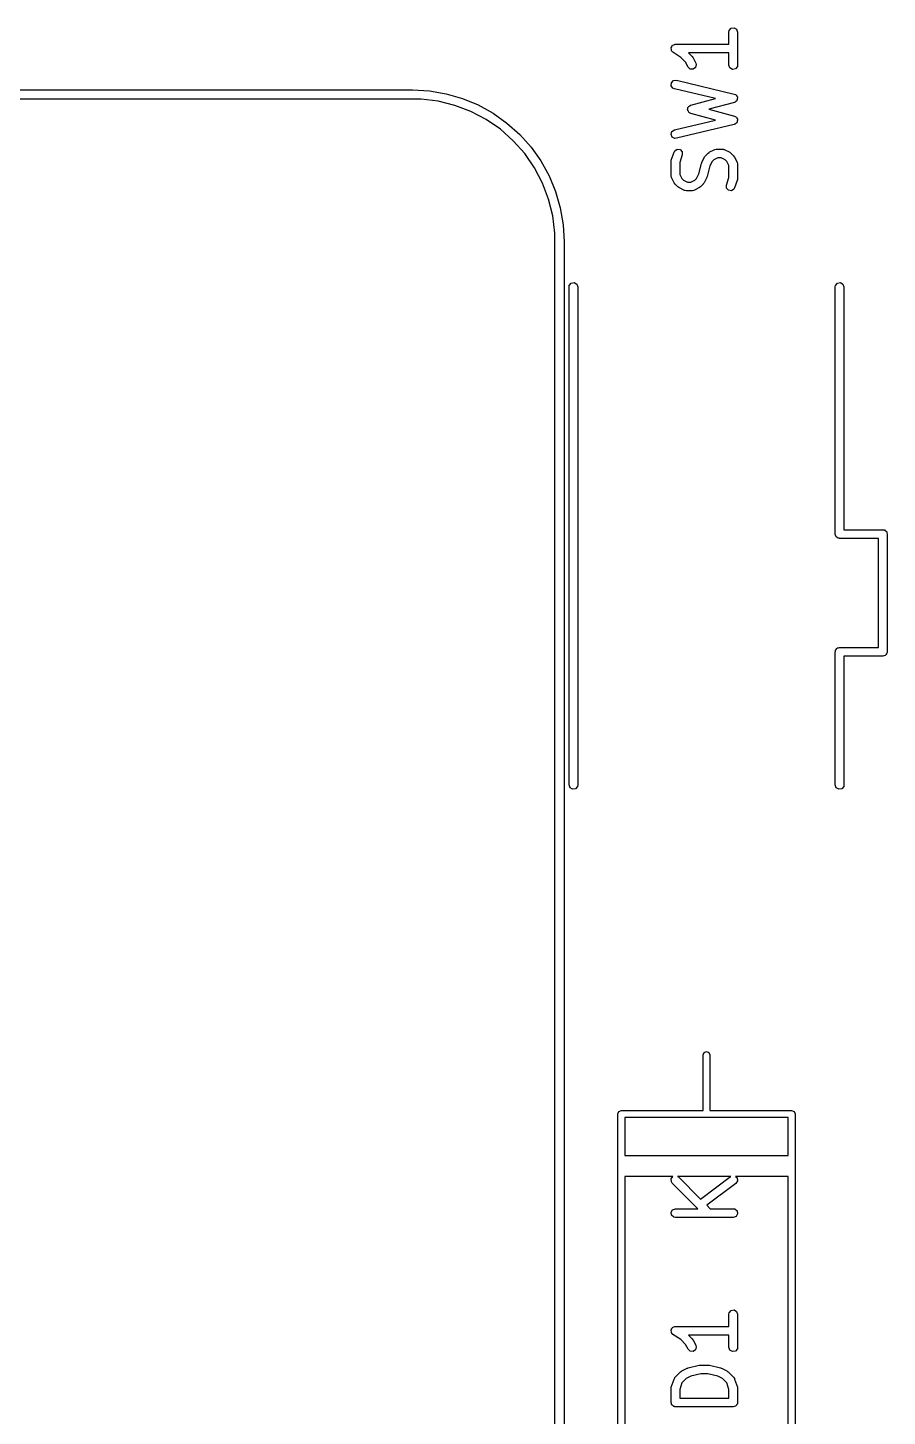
# Model space of a CAD drawing. Extents: x 2.2 to 5.02, y -4.1 to -2.37.
# Drawn here: x 4.438 to 5.023, y -3.398 to -2.455 of the extents above; entities that cross this region are included whole.
import ezdxf

# ---------------------------------------------------------------- set-up
doc = ezdxf.new("R2010")
doc.units = 0
doc.header["$MEASUREMENT"] = 0
doc.layers.add('BLACK', color=7, linetype='CONTINUOUS')

msp = doc.modelspace()

# ---------------------------------------------------------------- linework, layer by layer
at = {"layer": 'BLACK', "linetype": 'CONTINUOUS'}
for p, q in [((4.91526, -2.45751), (4.91544, -2.4565)), ((4.91526, -2.4658), (4.91526, -2.45751)), ((4.91544, -2.4565), (4.91674, -2.45495)), ((4.91674, -2.45495), (4.91873, -2.4546)), ((4.91873, -2.4546), (4.92048, -2.45561)), ((4.92048, -2.45561), (4.92117, -2.45751)), ((4.92117, -2.45751), (4.92117, -2.48)), ((4.8759, -2.46857), (4.87596, -2.46841)), ((4.87614, -2.46939), (4.8759, -2.46857)), ((4.87594, -2.46824), (4.87636, -2.4675)), ((4.87596, -2.46841), (4.87594, -2.46824)), ((4.87629, -2.47023), (4.87614, -2.46939)), ((4.87642, -2.47034), (4.87629, -2.47023)), ((4.87636, -2.4675), (4.87671, -2.46672)), ((4.87646, -2.4705), (4.87642, -2.47034)), ((4.87721, -2.47121), (4.87646, -2.4705)), ((4.87671, -2.46672), (4.87686, -2.46664)), ((4.87686, -2.46664), (4.87695, -2.46649)), ((4.87695, -2.46649), (4.87775, -2.4662)), ((4.88259, -2.4748), (4.87721, -2.47121)), ((4.87775, -2.4662), (4.87852, -2.46582)), ((4.87852, -2.46582), (4.87868, -2.46586)), ((4.87868, -2.46586), (4.87884, -2.4658)), ((4.87884, -2.4658), (4.91526, -2.4658)), ((4.91526, -2.47171), (4.88785, -2.47171)), ((4.88785, -2.47171), (4.8903, -2.47417)), ((4.91526, -2.48), (4.91526, -2.47171)), ((4.88579, -2.478), (4.88259, -2.4748)), ((4.88745, -2.48132), (4.88579, -2.478)), ((4.88892, -2.48271), (4.88745, -2.48132)), ((4.8903, -2.47417), (4.89081, -2.47489)), ((4.89081, -2.47489), (4.89086, -2.47493)), ((4.89086, -2.47493), (4.89273, -2.47868)), ((4.89256, -2.48163), (4.89093, -2.48283)), ((4.89303, -2.47967), (4.89256, -2.48163)), ((4.89273, -2.47868), (4.89303, -2.47967)), ((4.91595, -2.4819), (4.91526, -2.48)), ((4.9177, -2.48291), (4.91595, -2.4819)), ((4.92099, -2.48101), (4.91969, -2.48256)), ((4.92117, -2.48), (4.92099, -2.48101)), ((4.87613, -2.49195), (4.87752, -2.49049)), ((4.87752, -2.49049), (4.87953, -2.49025)), ((4.87953, -2.49025), (4.9189, -2.49963)), ((4.89093, -2.48283), (4.88892, -2.48271)), ((4.91969, -2.48256), (4.9177, -2.48291)), ((4.08133, -2.49685), (4.7, -2.49685)), ((4.7, -2.49685), (4.71155, -2.4975)), ((4.71155, -2.4975), (4.72295, -2.49944)), ((4.72295, -2.49944), (4.73407, -2.50264)), ((4.87601, -2.49397), (4.87613, -2.49195)), ((4.87722, -2.49559), (4.87601, -2.49397)), ((4.87816, -2.496), (4.87722, -2.49559)), ((4.90615, -2.50266), (4.87816, -2.496)), ((4.9189, -2.49963), (4.91984, -2.50004)), ((4.91984, -2.50004), (4.92002, -2.50028)), ((4.92002, -2.50028), (4.9203, -2.50042)), ((4.9203, -2.50042), (4.92061, -2.50107)), ((4.92061, -2.50107), (4.92104, -2.50166)), ((4.7, -2.50315), (4.09672, -2.50315)), ((4.70586, -2.50315), (4.7, -2.50315)), ((4.71749, -2.50456), (4.70586, -2.50315)), ((4.72887, -2.50737), (4.71749, -2.50456)), ((4.73982, -2.51152), (4.72887, -2.50737)), ((4.73407, -2.50264), (4.74475, -2.50707)), ((4.74475, -2.50707), (4.75488, -2.51266)), ((4.88715, -2.51025), (4.88735, -2.50952)), ((4.88726, -2.5105), (4.88715, -2.51025)), ((4.88724, -2.51077), (4.88726, -2.5105)), ((4.88735, -2.50952), (4.88741, -2.50876)), ((4.88741, -2.50876), (4.8876, -2.50856)), ((4.8876, -2.50856), (4.88768, -2.5083)), ((4.88768, -2.5083), (4.8883, -2.50787)), ((4.8883, -2.50787), (4.88884, -2.50733)), ((4.88884, -2.50733), (4.88911, -2.5073)), ((4.88911, -2.5073), (4.88933, -2.50715)), ((4.88933, -2.50715), (4.90615, -2.50266)), ((4.91897, -2.50535), (4.90155, -2.51)), ((4.90155, -2.51), (4.91897, -2.51465)), ((4.91923, -2.50518), (4.91897, -2.50535)), ((4.91954, -2.50514), (4.91923, -2.50518)), ((4.92003, -2.50461), (4.91954, -2.50514)), ((4.92063, -2.5042), (4.92003, -2.50461)), ((4.92071, -2.5039), (4.92063, -2.5042)), ((4.92092, -2.50367), (4.92071, -2.5039)), ((4.92097, -2.50295), (4.92092, -2.50367)), ((4.92116, -2.50225), (4.92097, -2.50295)), ((4.92104, -2.50166), (4.92102, -2.50197)), ((4.92102, -2.50197), (4.92116, -2.50225)), ((4.7502, -2.51697), (4.73982, -2.51152)), ((4.75984, -2.52362), (4.7502, -2.51697)), ((4.75488, -2.51266), (4.76431, -2.51935)), ((4.76431, -2.51935), (4.77294, -2.52706)), ((4.87816, -2.524), (4.90615, -2.51734)), ((4.88768, -2.51139), (4.88724, -2.51077)), ((4.888, -2.51209), (4.88768, -2.51139)), ((4.88825, -2.5122), (4.888, -2.51209)), ((4.8884, -2.51242), (4.88825, -2.5122)), ((4.88933, -2.51285), (4.8884, -2.51242)), ((4.90615, -2.51734), (4.88933, -2.51285)), ((4.91897, -2.51465), (4.9199, -2.51508)), ((4.91998, -2.51966), (4.91946, -2.52017)), ((4.9199, -2.51508), (4.92008, -2.51533)), ((4.92058, -2.51926), (4.91998, -2.51966)), ((4.92008, -2.51533), (4.92036, -2.51547)), ((4.92036, -2.51547), (4.92065, -2.51614)), ((4.92067, -2.51896), (4.92058, -2.51926)), ((4.92065, -2.51614), (4.92106, -2.51673)), ((4.92089, -2.51874), (4.92067, -2.51896)), ((4.92095, -2.51802), (4.92089, -2.51874)), ((4.92116, -2.51732), (4.92095, -2.51802)), ((4.92106, -2.51673), (4.92104, -2.51704)), ((4.92104, -2.51704), (4.92116, -2.51732)), ((4.76861, -2.53139), (4.75984, -2.52362)), ((4.77294, -2.52706), (4.78065, -2.53569)), ((4.8759, -2.52705), (4.87647, -2.52511)), ((4.8767, -2.5289), (4.8759, -2.52705)), ((4.87647, -2.52511), (4.87816, -2.524)), ((4.8785, -2.52981), (4.8767, -2.5289)), ((4.9189, -2.52037), (4.87953, -2.52975)), ((4.91916, -2.5202), (4.9189, -2.52037)), ((4.91946, -2.52017), (4.91916, -2.5202)), ((4.77638, -2.54016), (4.76861, -2.53139)), ((4.78065, -2.53569), (4.78734, -2.54512)), ((4.87792, -2.53906), (4.87841, -2.53816)), ((4.87841, -2.53816), (4.88013, -2.5371)), ((4.87953, -2.52975), (4.8785, -2.52981)), ((4.88013, -2.5371), (4.88212, -2.5374)), ((4.88212, -2.5374), (4.88346, -2.53891)), ((4.90189, -2.53923), (4.90564, -2.53736)), ((4.90564, -2.53736), (4.90663, -2.53706)), ((4.90663, -2.53706), (4.9068, -2.5371)), ((4.9068, -2.5371), (4.90696, -2.53704)), ((4.90696, -2.53704), (4.91071, -2.53704)), ((4.91071, -2.53704), (4.91172, -2.53722)), ((4.91172, -2.53722), (4.91186, -2.53734)), ((4.91186, -2.53734), (4.91203, -2.53736)), ((4.91203, -2.53736), (4.91578, -2.53923)), ((4.78303, -2.5498), (4.77638, -2.54016)), ((4.78734, -2.54512), (4.79293, -2.55525)), ((4.87589, -2.54562), (4.87604, -2.54475)), ((4.87589, -2.55499), (4.87589, -2.54562)), ((4.87604, -2.54469), (4.87792, -2.53906)), ((4.87604, -2.54475), (4.87604, -2.54469)), ((4.88352, -2.54093), (4.8818, -2.5461)), ((4.8818, -2.5461), (4.8818, -2.5543)), ((4.88346, -2.53891), (4.88352, -2.54093)), ((4.8948, -2.55396), (4.8966, -2.54678)), ((4.8966, -2.54678), (4.89681, -2.54631)), ((4.89681, -2.54631), (4.89682, -2.54617)), ((4.89682, -2.54617), (4.8987, -2.54243)), ((4.8987, -2.54243), (4.89923, -2.54172)), ((4.89923, -2.54172), (4.89925, -2.54166)), ((4.89925, -2.54166), (4.90113, -2.53978)), ((4.90113, -2.53978), (4.90185, -2.53928)), ((4.90185, -2.53928), (4.90189, -2.53923)), ((4.90377, -2.54549), (4.90225, -2.54853)), ((4.90496, -2.5443), (4.90377, -2.54549)), ((4.90766, -2.54295), (4.90496, -2.5443)), ((4.91002, -2.54295), (4.90766, -2.54295)), ((4.91271, -2.5443), (4.91002, -2.54295)), ((4.91391, -2.54549), (4.91271, -2.5443)), ((4.91526, -2.54819), (4.91391, -2.54549)), ((4.91526, -2.55639), (4.91526, -2.54819)), ((4.91578, -2.53923), (4.91649, -2.53976)), ((4.91649, -2.53976), (4.91655, -2.53978)), ((4.91655, -2.53978), (4.91843, -2.54166)), ((4.91843, -2.54166), (4.91893, -2.54238)), ((4.91893, -2.54238), (4.91898, -2.54243)), ((4.91898, -2.54243), (4.92085, -2.54617)), ((4.92085, -2.54617), (4.92115, -2.54716)), ((4.92115, -2.54716), (4.92111, -2.54733)), ((4.92111, -2.54733), (4.92117, -2.5475)), ((4.92117, -2.5475), (4.92117, -2.55687)), ((4.78848, -2.56018), (4.78303, -2.5498)), ((4.79293, -2.55525), (4.79736, -2.56593)), ((4.87595, -2.55516), (4.87589, -2.55499)), ((4.87591, -2.55533), (4.87595, -2.55516)), ((4.8762, -2.55631), (4.87591, -2.55533)), ((4.87808, -2.56006), (4.8762, -2.55631)), ((4.8818, -2.5543), (4.88314, -2.55699)), ((4.88314, -2.55699), (4.88434, -2.55819)), ((4.89209, -2.55819), (4.89329, -2.55699)), ((4.89329, -2.55699), (4.8948, -2.55396)), ((4.90023, -2.55631), (4.89836, -2.56006)), ((4.90025, -2.55618), (4.90023, -2.55631)), ((4.90046, -2.55571), (4.90025, -2.55618)), ((4.90225, -2.54853), (4.90046, -2.55571)), ((4.91354, -2.56156), (4.91526, -2.55639)), ((4.92117, -2.55687), (4.92101, -2.55774)), ((4.92101, -2.55774), (4.92101, -2.5578)), ((4.79263, -2.57113), (4.78848, -2.56018)), ((4.79736, -2.56593), (4.80056, -2.57705)), ((4.87812, -2.56011), (4.87808, -2.56006)), ((4.87863, -2.56083), (4.87812, -2.56011)), ((4.8805, -2.56271), (4.87863, -2.56083)), ((4.88056, -2.56273), (4.8805, -2.56271)), ((4.88127, -2.56326), (4.88056, -2.56273)), ((4.88502, -2.56513), (4.88127, -2.56326)), ((4.88434, -2.55819), (4.88704, -2.55954)), ((4.8852, -2.56515), (4.88502, -2.56513)), ((4.88533, -2.56527), (4.8852, -2.56515)), ((4.88634, -2.56545), (4.88533, -2.56527)), ((4.89009, -2.56545), (4.88634, -2.56545)), ((4.88704, -2.55954), (4.88939, -2.55954)), ((4.88939, -2.55954), (4.89209, -2.55819)), ((4.89026, -2.56539), (4.89009, -2.56545)), ((4.89043, -2.56543), (4.89026, -2.56539)), ((4.89141, -2.56513), (4.89043, -2.56543)), ((4.89516, -2.56326), (4.89141, -2.56513)), ((4.89521, -2.56321), (4.89516, -2.56326)), ((4.89593, -2.56271), (4.89521, -2.56321)), ((4.8978, -2.56083), (4.89593, -2.56271)), ((4.89783, -2.56077), (4.8978, -2.56083)), ((4.89836, -2.56006), (4.89783, -2.56077)), ((4.91359, -2.56358), (4.91354, -2.56156)), ((4.91493, -2.56509), (4.91359, -2.56358)), ((4.91693, -2.56539), (4.91493, -2.56509)), ((4.91865, -2.56433), (4.91693, -2.56539)), ((4.91914, -2.56343), (4.91865, -2.56433)), ((4.92101, -2.5578), (4.91914, -2.56343)), ((4.79544, -2.58251), (4.79263, -2.57113)), ((4.79685, -2.59414), (4.79544, -2.58251)), ((4.80056, -2.57705), (4.8025, -2.58845)), ((4.79685, -2.6), (4.79685, -2.59414)), ((4.8025, -2.58845), (4.80315, -2.6)), ((4.79685, -4), (4.79685, -2.6)), ((4.80315, -2.6), (4.80315, -4)), ((4.8065, -2.63071), (4.80667, -2.6297)), ((4.8065, -2.96929), (4.8065, -2.63071)), ((4.80667, -2.6297), (4.80797, -2.62815)), ((4.80797, -2.62815), (4.80996, -2.6278)), ((4.80996, -2.6278), (4.81171, -2.62881)), ((4.81171, -2.62881), (4.8124, -2.63071)), ((4.8124, -2.63071), (4.8124, -2.96929)), ((4.9876, -2.63071), (4.98778, -2.6297)), ((4.9876, -2.79874), (4.9876, -2.63071)), ((4.98778, -2.6297), (4.98907, -2.62815)), ((4.98907, -2.62815), (4.99106, -2.6278)), ((4.99106, -2.6278), (4.99281, -2.62881)), ((4.99281, -2.62881), (4.9935, -2.63071)), ((4.9935, -2.63071), (4.9935, -2.79579)), ((4.98786, -2.79946), (4.9876, -2.79874)), ((4.98799, -2.80022), (4.98786, -2.79946)), ((4.9882, -2.80039), (4.98799, -2.80022)), ((4.98829, -2.80064), (4.9882, -2.80039)), ((4.98895, -2.80102), (4.98829, -2.80064)), ((4.98954, -2.80151), (4.98895, -2.80102)), ((4.98992, -2.80158), (4.98954, -2.80151)), ((4.99004, -2.80165), (4.98992, -2.80158)), ((4.99017, -2.80163), (4.99004, -2.80165)), ((4.99055, -2.80169), (4.99017, -2.80163)), ((5.01705, -2.80169), (4.99055, -2.80169)), ((4.9935, -2.79579), (5.02, -2.79579)), ((5.01705, -2.87579), (5.01705, -2.80169)), ((5.02, -2.79579), (5.02038, -2.79585)), ((5.02038, -2.79585), (5.02051, -2.79583)), ((5.02051, -2.79583), (5.02063, -2.7959)), ((5.02063, -2.7959), (5.02101, -2.79597)), ((5.02101, -2.79597), (5.0216, -2.79646)), ((5.0216, -2.79646), (5.02226, -2.79684)), ((5.02226, -2.79684), (5.02235, -2.79709)), ((5.02235, -2.79709), (5.02256, -2.79726)), ((5.02256, -2.79726), (5.02269, -2.79802)), ((5.02269, -2.79802), (5.02295, -2.79874)), ((5.02295, -2.79874), (5.02295, -2.87874)), ((4.9876, -2.87874), (4.98767, -2.87836)), ((4.98764, -2.87823), (4.98771, -2.87811)), ((4.98767, -2.87836), (4.98764, -2.87823)), ((4.98771, -2.87811), (4.98778, -2.87773)), ((4.98778, -2.87773), (4.98827, -2.87714)), ((4.98827, -2.87714), (4.98865, -2.87648)), ((4.98865, -2.87648), (4.9889, -2.87639)), ((4.9889, -2.87639), (4.98907, -2.87618)), ((4.98907, -2.87618), (4.98983, -2.87605)), ((4.98983, -2.87605), (4.99055, -2.87579)), ((4.99055, -2.87579), (5.01705, -2.87579)), ((4.9876, -2.96929), (4.9876, -2.87874)), ((5.02, -2.88169), (4.9935, -2.88169)), ((4.9935, -2.88169), (4.9935, -2.96929)), ((5.02072, -2.88143), (5.02, -2.88169)), ((5.02148, -2.8813), (5.02072, -2.88143)), ((5.02165, -2.88109), (5.02148, -2.8813)), ((5.0219, -2.881), (5.02165, -2.88109)), ((5.02228, -2.88034), (5.0219, -2.881)), ((5.02277, -2.87975), (5.02228, -2.88034)), ((5.02284, -2.87937), (5.02277, -2.87975)), ((5.02291, -2.87925), (5.02284, -2.87937)), ((5.02295, -2.87874), (5.02289, -2.87912)), ((5.02289, -2.87912), (5.02291, -2.87925)), ((4.80719, -2.97119), (4.8065, -2.96929)), ((4.80894, -2.9722), (4.80719, -2.97119)), ((4.81093, -2.97185), (4.80894, -2.9722)), ((4.81222, -2.9703), (4.81093, -2.97185)), ((4.8124, -2.96929), (4.81222, -2.9703)), ((4.98829, -2.97119), (4.9876, -2.96929)), ((4.99004, -2.9722), (4.98829, -2.97119)), ((4.99203, -2.97185), (4.99004, -2.9722)), ((4.99333, -2.9703), (4.99203, -2.97185)), ((4.9935, -2.96929), (4.99333, -2.9703)), ((4.89764, -3.15276), (4.89833, -3.15109)), ((4.89833, -3.15109), (4.9, -3.15039)), ((4.9, -3.15039), (4.90167, -3.15109)), ((4.90167, -3.15109), (4.90236, -3.15276)), ((4.89764, -3.19055), (4.89764, -3.15276)), ((4.90236, -3.15276), (4.90236, -3.19055)), ((4.83976, -3.19291), (4.84046, -3.19124)), ((4.83976, -3.40709), (4.83976, -3.19291)), ((4.84046, -3.19124), (4.84213, -3.19055)), ((4.84213, -3.19055), (4.89764, -3.19055)), ((4.9, -3.19528), (4.84449, -3.19528)), ((4.84449, -3.19528), (4.84449, -3.22126)), ((4.95551, -3.19528), (4.9, -3.19528)), ((4.90236, -3.19055), (4.95787, -3.19055)), ((4.95551, -3.22126), (4.95551, -3.19528)), ((4.95787, -3.19055), (4.95954, -3.19124)), ((4.95954, -3.19124), (4.96024, -3.19291)), ((4.96024, -3.19291), (4.96024, -3.40709)), ((4.84449, -3.22126), (4.95551, -3.22126)), ((4.87712, -3.23543), (4.84449, -3.23543)), ((4.84449, -3.23543), (4.84449, -3.40472)), ((4.87599, -3.23705), (4.87712, -3.23543)), ((4.87617, -3.23906), (4.87599, -3.23705)), ((4.8803, -3.23543), (4.88093, -3.23573)), ((4.91648, -3.23543), (4.8803, -3.23543)), ((4.88093, -3.23573), (4.89599, -3.25079)), ((4.89599, -3.25079), (4.91644, -3.23545)), ((4.91644, -3.23545), (4.91648, -3.23543)), ((4.91973, -3.23543), (4.92085, -3.23648)), ((4.95551, -3.23543), (4.91973, -3.23543)), ((4.92085, -3.23648), (4.92109, -3.23848)), ((4.95551, -3.40472), (4.95551, -3.23543)), ((4.87676, -3.2399), (4.87617, -3.23906)), ((4.89421, -3.25736), (4.87676, -3.2399)), ((4.91998, -3.24018), (4.90021, -3.25501)), ((4.92109, -3.23848), (4.91998, -3.24018)), ((4.90021, -3.25501), (4.90256, -3.25736)), ((4.87594, -3.2598), (4.87695, -3.25805)), ((4.87629, -3.26179), (4.87594, -3.2598)), ((4.87783, -3.26309), (4.87629, -3.26179)), ((4.87695, -3.25805), (4.87884, -3.25736)), ((4.87884, -3.26326), (4.87783, -3.26309)), ((4.87884, -3.25736), (4.89421, -3.25736)), ((4.91821, -3.26326), (4.87884, -3.26326)), ((4.90256, -3.25736), (4.91821, -3.25736)), ((4.91821, -3.25736), (4.91922, -3.25754)), ((4.92011, -3.26257), (4.91821, -3.26326)), ((4.91922, -3.25754), (4.92077, -3.25883)), ((4.92112, -3.26082), (4.92011, -3.26257)), ((4.92077, -3.25883), (4.92112, -3.26082)), ((4.91526, -3.32907), (4.91544, -3.32806)), ((4.91526, -3.33736), (4.91526, -3.32907)), ((4.91544, -3.32806), (4.91674, -3.32651)), ((4.91674, -3.32651), (4.91873, -3.32616)), ((4.91873, -3.32616), (4.92048, -3.32717)), ((4.92048, -3.32717), (4.92117, -3.32907)), ((4.92117, -3.32907), (4.92117, -3.35156)), ((4.8759, -3.34012), (4.87596, -3.33997)), ((4.87614, -3.34095), (4.8759, -3.34012)), ((4.87594, -3.3398), (4.87636, -3.33906)), ((4.87596, -3.33997), (4.87594, -3.3398)), ((4.87629, -3.34179), (4.87614, -3.34095)), ((4.87636, -3.33906), (4.87671, -3.33828)), ((4.87671, -3.33828), (4.87686, -3.3382)), ((4.87686, -3.3382), (4.87695, -3.33805)), ((4.87695, -3.33805), (4.87775, -3.33776)), ((4.87775, -3.33776), (4.87852, -3.33738)), ((4.87852, -3.33738), (4.87868, -3.33742)), ((4.87868, -3.33742), (4.87884, -3.33736)), ((4.87884, -3.33736), (4.91526, -3.33736)), ((4.87642, -3.3419), (4.87629, -3.34179)), ((4.87646, -3.34206), (4.87642, -3.3419)), ((4.87721, -3.34277), (4.87646, -3.34206)), ((4.88259, -3.34636), (4.87721, -3.34277)), ((4.88579, -3.34956), (4.88259, -3.34636)), ((4.88745, -3.35288), (4.88579, -3.34956)), ((4.91526, -3.34327), (4.88785, -3.34327)), ((4.88785, -3.34327), (4.8903, -3.34573)), ((4.8903, -3.34573), (4.89081, -3.34645)), ((4.89081, -3.34645), (4.89086, -3.34649)), ((4.89086, -3.34649), (4.89273, -3.35024)), ((4.89273, -3.35024), (4.89303, -3.35123)), ((4.91526, -3.35156), (4.91526, -3.34327)), ((4.88892, -3.35427), (4.88745, -3.35288)), ((4.89093, -3.35439), (4.88892, -3.35427)), ((4.89256, -3.35319), (4.89093, -3.35439)), ((4.89303, -3.35123), (4.89256, -3.35319)), ((4.91595, -3.35346), (4.91526, -3.35156)), ((4.9177, -3.35447), (4.91595, -3.35346)), ((4.91969, -3.35412), (4.9177, -3.35447)), ((4.92099, -3.35257), (4.91969, -3.35412)), ((4.92117, -3.35156), (4.92099, -3.35257)), ((4.87863, -3.37197), (4.88238, -3.36822)), ((4.88238, -3.36822), (4.8831, -3.36772)), ((4.8831, -3.36772), (4.88315, -3.36767)), ((4.88315, -3.36767), (4.8869, -3.3658)), ((4.8869, -3.3658), (4.88739, -3.36565)), ((4.88739, -3.36565), (4.8875, -3.36557)), ((4.8875, -3.36557), (4.895, -3.3637)), ((4.895, -3.3637), (4.89559, -3.36366)), ((4.89559, -3.36366), (4.89572, -3.36361)), ((4.89572, -3.36361), (4.90134, -3.36361)), ((4.90134, -3.36361), (4.90192, -3.36371)), ((4.90192, -3.36371), (4.90206, -3.3637)), ((4.90206, -3.3637), (4.90956, -3.36557)), ((4.90956, -3.36557), (4.91002, -3.36578)), ((4.91002, -3.36578), (4.91016, -3.3658)), ((4.91016, -3.3658), (4.91391, -3.36767)), ((4.91391, -3.36767), (4.91462, -3.3682)), ((4.91462, -3.3682), (4.91468, -3.36822)), ((4.91468, -3.36822), (4.91843, -3.37197)), ((4.87589, -3.37968), (4.87604, -3.37882)), ((4.87604, -3.37875), (4.87792, -3.37313)), ((4.87604, -3.37882), (4.87604, -3.37875)), ((4.87792, -3.37313), (4.87841, -3.37223)), ((4.87841, -3.37223), (4.87856, -3.37213)), ((4.87856, -3.37213), (4.87863, -3.37197)), ((4.8833, -3.37566), (4.8818, -3.38016)), ((4.88622, -3.37274), (4.8833, -3.37566)), ((4.88925, -3.37122), (4.88622, -3.37274)), ((4.89608, -3.36951), (4.88925, -3.37122)), ((4.90098, -3.36951), (4.89608, -3.36951)), ((4.90781, -3.37122), (4.90098, -3.36951)), ((4.91084, -3.37274), (4.90781, -3.37122)), ((4.91376, -3.37566), (4.91084, -3.37274)), ((4.91526, -3.38016), (4.91376, -3.37566)), ((4.91843, -3.37197), (4.91901, -3.37281)), ((4.91901, -3.37281), (4.91903, -3.37299)), ((4.91903, -3.37299), (4.91914, -3.37313)), ((4.91914, -3.37313), (4.92101, -3.37875)), ((4.92101, -3.37875), (4.92114, -3.37962)), ((4.87589, -3.38906), (4.87589, -3.37968)), ((4.8818, -3.38016), (4.8818, -3.38611)), ((4.8818, -3.38611), (4.91526, -3.38611)), ((4.91526, -3.38611), (4.91526, -3.38016)), ((4.92114, -3.37962), (4.92117, -3.37968)), ((4.92117, -3.37968), (4.92117, -3.38906)), ((4.87615, -3.38978), (4.87589, -3.38906)), ((4.87629, -3.39054), (4.87615, -3.38978)), ((4.87649, -3.39071), (4.87629, -3.39054)), ((4.87658, -3.39096), (4.87649, -3.39071)), ((4.87725, -3.39134), (4.87658, -3.39096)), ((4.87783, -3.39183), (4.87725, -3.39134)), ((4.87822, -3.3919), (4.87783, -3.39183)), ((4.87833, -3.39197), (4.87822, -3.3919)), ((4.87846, -3.39194), (4.87833, -3.39197)), ((4.87884, -3.39201), (4.87846, -3.39194)), ((4.91821, -3.39201), (4.87884, -3.39201)), ((4.91893, -3.39175), (4.91821, -3.39201)), ((4.91969, -3.39162), (4.91893, -3.39175)), ((4.91986, -3.39141), (4.91969, -3.39162)), ((4.92011, -3.39132), (4.91986, -3.39141)), ((4.92049, -3.39066), (4.92011, -3.39132)), ((4.92099, -3.39007), (4.92049, -3.39066)), ((4.92106, -3.38969), (4.92099, -3.39007)), ((4.92112, -3.38957), (4.92106, -3.38969)), ((4.92117, -3.38906), (4.9211, -3.38944)), ((4.9211, -3.38944), (4.92112, -3.38957))]:
    msp.add_line(p, q, dxfattribs=at)

doc.saveas('drawing.dxf')
